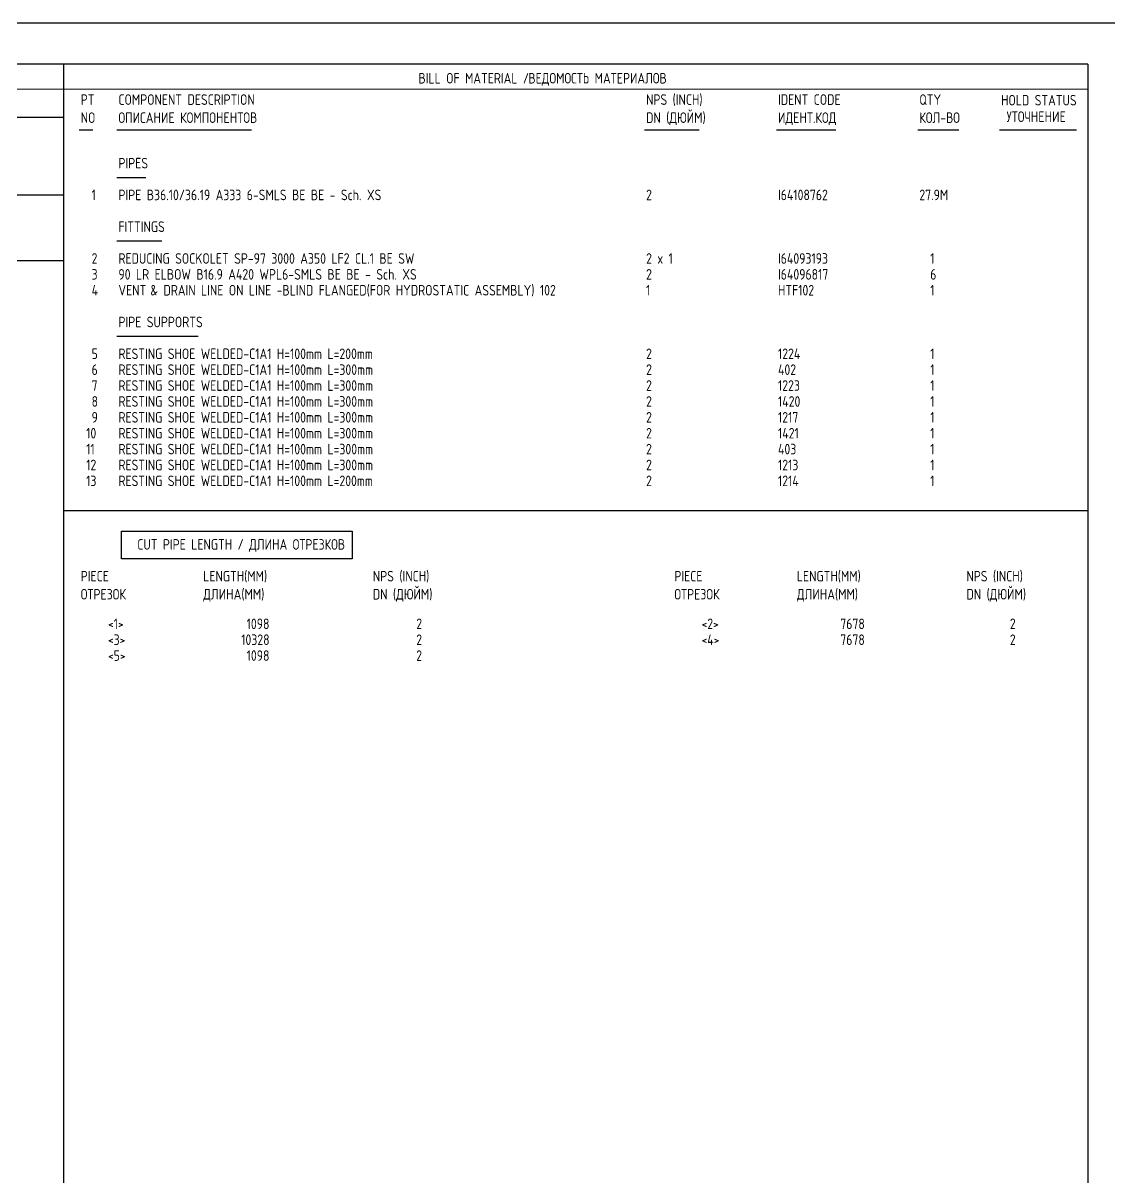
# Model space of a CAD drawing. Extents: x -1005 to 594, y -998 to 420.
# Drawn here: x 395.4 to 594, y 210 to 420 of the extents above; entities that cross this region are included whole.
import ezdxf

# ---------------------------------------------------------------- set-up
doc = ezdxf.new("R2010")
doc.units = 0
doc.styles.add('TTFN17', font='GOST type A')

msp = doc.modelspace()

# ---------------------------------------------------------------- linework, layer by layer
at = {"layer": 'GT_1', "flags": 128}
for points in [[(594, 420), (0, 420)], [(589.1, 412.5), (25.4, 412.5)], [(402.7, 412.5), (402.7, 7.5)], [(589.1, 412.5), (589.1, 7.5)], [(589.1, 408), (162.7, 407.9)], [(190.3, 402.9), (402.7, 402.9)], [(408.046, 400.531), (405.557, 400.531)], [(436.894, 400.531), (412.414, 400.531)], [(518.373, 400.531), (508.414, 400.531)], [(543.202, 400.531), (532.414, 400.531)], [(565.597, 400.531), (558.129, 400.531)], [(587, 400.5), (573, 400.5)], [(417.669, 391.854), (412.414, 391.854)], [(402.7, 388.7), (226.9, 388.7)], [(420.573, 380.289), (412.414, 380.289)], [(402.7, 376.7), (25.4, 376.7)], [(427.211, 362.942), (412.414, 362.942)], [(402.7, 331.299), (589, 331.299)], [(413.271, 327.514), (455.204, 327.514), (455.204, 322.466), (413.271, 322.466), (413.271, 327.514)]]:
    msp.add_lwpolyline(points, dxfattribs=at)

# ---------------------------------------------------------------- texts
at = {"layer": 'GT_1', "style": 'TTFN17'}
for s, p in [('BILL OF MATERIAL /', (467.289, 409)), ('ВЕДОМОСТЬ МАТЕРИАЛОВ', (487.289, 409)), ('PT', (405.846, 405.109)), ('COMPONENT DESCRIPTION', (412.703, 405.109)), ('NPS (INCH)', (508.703, 405.109)), ('IDENT CODE', (532.703, 405.109)), ('QTY', (558.417, 405.109)), ('HOLD STATUS', (573.289, 405)), ('NO', (405.846, 401.822)), ('ОПИСАНИЕ КОМПОНЕНТОВ', (412.703, 401.822)), ('DN (ДЮЙМ)', (508.703, 401.822)), ('ИДЕНТ.КОД', (532.703, 401.822)), ('КОЛ-ВО', (558.417, 401.822)), ('УТОЧНЕНИЕ', (574.289, 402)), ('PIPES', (412.703, 393.544)), ('  1', (405.846, 387.762)), ('PIPE B36.10/36.19 A333 6-SMLS BE BE - Sch. XS', (412.703, 387.762)), ('2', (508.703, 387.762)), ('I64108762', (532.703, 387.762)), ('27.9M', (558.417, 387.762)), ('FITTINGS', (412.703, 381.98)), ('  2', (405.846, 376.197)), ('REDUCING SOCKOLET SP-97 3000 A350 LF2 CL.1 BE SW', (412.703, 376.197)), ('2 x 1', (508.703, 376.197)), ('I64093193', (532.703, 376.197)), ('  1', (558.417, 376.197)), ('  3', (405.846, 373.306)), ('90 LR ELBOW B16.9 A420 WPL6-SMLS BE BE - Sch. XS', (412.703, 373.306)), ('2', (508.703, 373.306)), ('I64096817', (532.703, 373.306)), ('  6', (558.417, 373.306)), ('  4', (405.846, 370.415)), ('VENT', (412.703, 370.415)), ('& DRAIN LINE ON LINE -BLIND FLANGED(FOR HYDROSTATIC ASSEMBLY) 102', (418.513, 370.415)), ('1', (508.703, 370.415)), ('HTF102', (532.703, 370.415)), ('  1', (558.417, 370.415)), ('PIPE SUPPORTS', (412.703, 364.633)), ('  5', (405.846, 358.85)), ('RESTING SHOE WELDED-C1A1 H=100mm L=200mm', (412.703, 358.85)), ('2', (508.703, 358.85)), ('1224', (532.703, 358.85)), ('  1', (558.417, 358.85)), ('  6', (405.846, 355.959)), ('RESTING SHOE WELDED-C1A1 H=100mm L=300mm', (412.703, 355.959)), ('2', (508.703, 355.959)), ('402', (532.703, 355.959)), ('  1', (558.417, 355.959)), ('  7', (405.846, 353.068)), ('RESTING SHOE WELDED-C1A1 H=100mm L=300mm', (412.703, 353.068)), ('2', (508.703, 353.068)), ('1223', (532.703, 353.068)), ('  1', (558.417, 353.068)), ('  8', (405.846, 350.177)), ('RESTING SHOE WELDED-C1A1 H=100mm L=300mm', (412.703, 350.177)), ('2', (508.703, 350.177)), ('1420', (532.703, 350.177)), ('  1', (558.417, 350.177)), ('  9', (405.846, 347.286)), ('RESTING SHOE WELDED-C1A1 H=100mm L=300mm', (412.703, 347.286)), ('2', (508.703, 347.286)), ('1217', (532.703, 347.286)), ('  1', (558.417, 347.286)), (' 10', (405.846, 344.395)), ('RESTING SHOE WELDED-C1A1 H=100mm L=300mm', (412.703, 344.395)), ('2', (508.703, 344.395)), ('1421', (532.703, 344.395)), ('  1', (558.417, 344.395)), (' 11', (405.846, 341.503)), ('RESTING SHOE WELDED-C1A1 H=100mm L=300mm', (412.703, 341.503)), ('2', (508.703, 341.503)), ('403', (532.703, 341.503)), ('  1', (558.417, 341.503)), (' 12', (405.846, 338.612)), ('RESTING SHOE WELDED-C1A1 H=100mm L=300mm', (412.703, 338.612)), ('2', (508.703, 338.612)), ('1213', (532.703, 338.612)), ('  1', (558.417, 338.612)), (' 13', (405.846, 335.721)), ('RESTING SHOE WELDED-C1A1 H=100mm L=200mm', (412.703, 335.721)), ('2', (508.703, 335.721)), ('1214', (532.703, 335.721)), ('  1', (558.417, 335.721)), ('CUT PIPE LENGTH / ДЛИНА ОТРЕЗКОВ', (416.132, 324.156)), ('PIECE', (405.846, 318.374)), ('LENGTH(MM)', (428.132, 318.374)), ('NPS (INCH)', (458.989, 318.374)), ('PIECE', (513.846, 318.374)), ('LENGTH(MM)', (536.132, 318.374)), ('NPS (INCH)', (566.989, 318.374)), ('ДЛИНА(MM)', (428.132, 315.087)), ('DN (ДЮЙМ)', (458.989, 315.087)), ('ДЛИНА(MM)', (536.132, 315.087)), ('DN (ДЮЙМ)', (566.989, 315.087)), ('ОТРЕЗОК', (405.846, 315.087)), ('ОТРЕЗОК', (513.846, 315.087)), ('     <1>', (405.846, 309.701)), ('        1098', (428.132, 309.701)), ('        2', (458.989, 309.701)), ('     <2>', (513.846, 309.701)), ('        7678', (536.132, 309.701)), ('        2', (566.989, 309.701)), ('     <3>', (405.846, 306.81)), ('       10328', (428.132, 306.81)), ('        2', (458.989, 306.81)), ('     <4>', (513.846, 306.81)), ('        7678', (536.132, 306.81)), ('        2', (566.989, 306.81)), ('     <5>', (405.846, 303.918)), ('        1098', (428.132, 303.918)), ('        2', (458.989, 303.918))]:
    msp.add_text(s, height=1.925, dxfattribs=at).set_placement(p)

doc.saveas('drawing.dxf')
